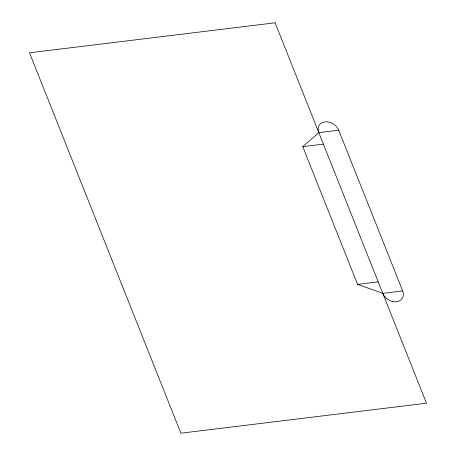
<?xml version="1.0" encoding="UTF-8"?>
<svg xmlns="http://www.w3.org/2000/svg" width="456" height="456" viewBox="0 0 456 456"><rect width="100%" height="100%" fill="white"/><g stroke="black" fill="none" stroke-linecap="round" stroke-linejoin="round"><path stroke-width="0.68" d="M302.761 146.661L318.829 132.65A11.406 8.778 33.9 0 1 324.957 121.837A11.406 8.778 33.9 0 1 338.722 130.216L402.676 290.922A11.406 8.778 33.9 0 1 396.543 301.729A11.406 8.778 33.9 0 1 382.778 293.35L357.567 284.379L302.761 146.661L323.401 144.142M318.829 132.65L338.722 130.216M357.567 284.379L378.206 281.859M382.778 293.35L402.676 290.922M275.11 22.8L29.509 52.799L180.889 433.2L426.491 403.201L275.11 22.8"/></g></svg>
